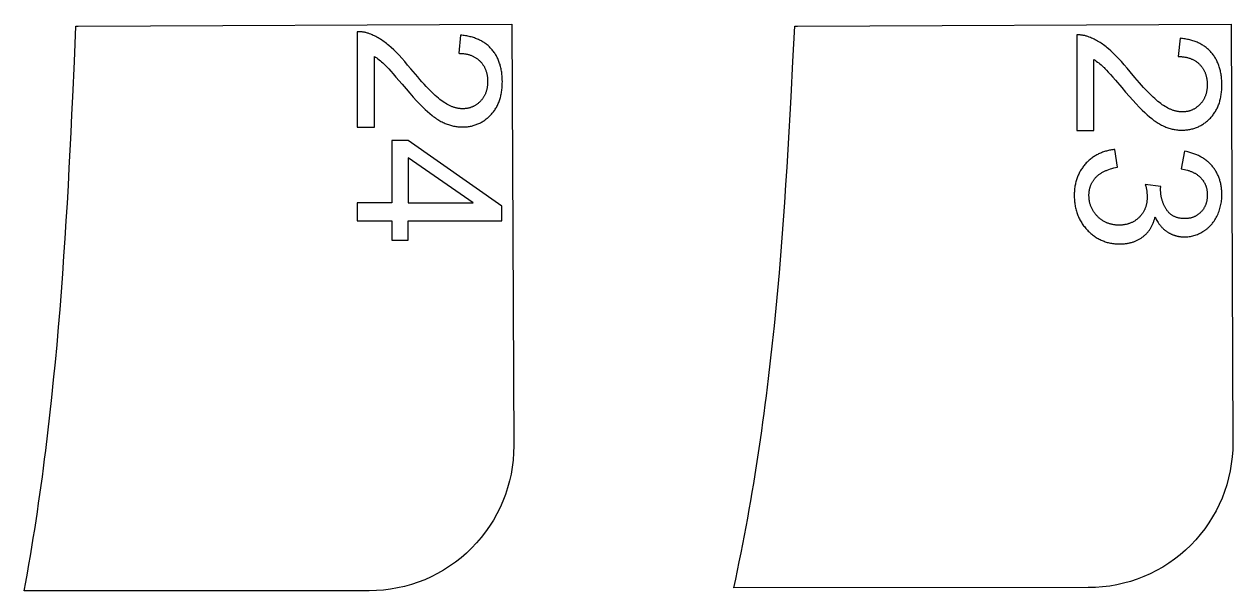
# Model space of a CAD drawing. Extents: x -8894 to -3022, y 6798 to 8329.
# Drawn here: x -6272.9 to -5854.8, y 7809.8 to 8006 of the extents above; entities that cross this region are included whole.
import ezdxf

# ---------------------------------------------------------------- set-up
doc = ezdxf.new("R2010")
doc.units = 0
doc.layers.add('LAYER_03', color=7, linetype='CONTINUOUS')
doc.layers.add('STEVILKE', color=7, linetype='CONTINUOUS')

msp = doc.modelspace()

# ---------------------------------------------------------------- linework, layer by layer
at = {"layer": 'LAYER_03'}
for points in [[(-6153.51, 7809.86), (-6272.86, 7809.83), (-6272.3, 7812.86), (-6271.76, 7815.89), (-6271.23, 7818.92), (-6270.71, 7821.95), (-6270.2, 7824.99), (-6269.71, 7828.02), (-6269.23, 7831.06), (-6268.75, 7834.1), (-6268.3, 7837.14), (-6267.85, 7840.18), (-6267.41, 7843.22), (-6266.99, 7846.26), (-6266.57, 7849.3), (-6266.17, 7852.35), (-6265.78, 7855.39), (-6265.39, 7858.44), (-6264.65, 7864.53), (-6263.96, 7870.63), (-6263.29, 7876.73), (-6262.66, 7882.83), (-6262.07, 7888.94), (-6261.5, 7895.05), (-6260.97, 7901.16), (-6260.46, 7907.28), (-6259.98, 7913.4), (-6259.53, 7919.52), (-6259.1, 7925.64), (-6258.69, 7931.76), (-6258.3, 7937.89), (-6257.93, 7944.02), (-6257.58, 7950.15), (-6257.24, 7956.28), (-6256.92, 7962.41), (-6256.62, 7968.55), (-6256.32, 7974.68), (-6256.04, 7980.82), (-6255.49, 7993.09), (-6254.97, 8005.37), (-6254.16, 8005.37), (-6104.16, 8006.01), (-6103.53, 7860.08, -0.415398)], [(-5904.78, 7810.94), (-6027.4, 7810.9), (-6026.75, 7813.91), (-6026.11, 7816.91), (-6025.49, 7819.92), (-6024.88, 7822.93), (-6024.28, 7825.94), (-6023.7, 7828.95), (-6023.14, 7831.96), (-6022.58, 7834.97), (-6022.04, 7837.99), (-6021.52, 7841.01), (-6021, 7844.02), (-6020.5, 7847.04), (-6020.01, 7850.07), (-6019.53, 7853.09), (-6019.07, 7856.11), (-6018.62, 7859.14), (-6018.17, 7862.16), (-6017.74, 7865.19), (-6017.32, 7868.22), (-6016.92, 7871.25), (-6016.52, 7874.28), (-6016.13, 7877.31), (-6015.38, 7883.38), (-6014.68, 7889.45), (-6014.01, 7895.53), (-6013.37, 7901.61), (-6012.77, 7907.69), (-6012.2, 7913.78), (-6011.65, 7919.87), (-6011.14, 7925.96), (-6010.66, 7932.05), (-6010.2, 7938.15), (-6009.76, 7944.25), (-6009.35, 7950.36), (-6008.96, 7956.46), (-6008.58, 7962.57), (-6008.22, 7968.68), (-6007.88, 7974.79), (-6007.55, 7980.9), (-6006.93, 7993.13), (-6006.33, 8005.37), (-6005.42, 8005.37), (-5855.42, 8006.01), (-5854.79, 7861.16, -0.415391)]]:
    msp.add_lwpolyline(points, format="xyb", close=True, dxfattribs=at)
at = {"layer": 'STEVILKE'}
for points in [[(-6157.63, 8003.38), (-6157.63, 7970.35), (-6151.74, 7970.35), (-6151.74, 7994.86), (-6151.32, 7994.6), (-6150.9, 7994.31), (-6150.49, 7994.02), (-6150.07, 7993.7), (-6149.65, 7993.37), (-6149.24, 7993.02), (-6148.83, 7992.65), (-6148.41, 7992.27), (-6148.19, 7992.06), (-6147.95, 7991.82), (-6147.4, 7991.24), (-6146.75, 7990.54), (-6146.01, 7989.71), (-6145.18, 7988.77), (-6144.26, 7987.69), (-6142.12, 7985.18), (-6140.76, 7983.59), (-6139.48, 7982.11), (-6138.27, 7980.75), (-6137.13, 7979.51), (-6136.07, 7978.39), (-6135.08, 7977.38), (-6134.17, 7976.49), (-6133.33, 7975.72), (-6132.53, 7975.04), (-6131.75, 7974.4), (-6131.36, 7974.1), (-6130.97, 7973.82), (-6130.59, 7973.54), (-6130.2, 7973.28), (-6129.82, 7973.03), (-6129.45, 7972.8), (-6129.07, 7972.57), (-6128.7, 7972.36), (-6128.33, 7972.17), (-6127.96, 7971.98), (-6127.59, 7971.81), (-6127.23, 7971.65), (-6126.87, 7971.5), (-6126.5, 7971.36), (-6126.14, 7971.23), (-6125.78, 7971.11), (-6125.41, 7971), (-6125.04, 7970.9), (-6124.68, 7970.81), (-6124.31, 7970.73), (-6123.94, 7970.66), (-6123.57, 7970.59), (-6123.2, 7970.54), (-6122.83, 7970.5), (-6122.45, 7970.47), (-6122.08, 7970.44), (-6121.71, 7970.43), (-6121.33, 7970.42), (-6120.97, 7970.43), (-6120.6, 7970.44), (-6120.24, 7970.46), (-6119.89, 7970.49), (-6119.54, 7970.52), (-6119.19, 7970.57), (-6118.85, 7970.62), (-6118.5, 7970.68), (-6118.17, 7970.75), (-6117.83, 7970.83), (-6117.51, 7970.92), (-6117.18, 7971.01), (-6116.86, 7971.11), (-6116.54, 7971.22), (-6116.23, 7971.34), (-6115.91, 7971.47), (-6115.61, 7971.61), (-6115.3, 7971.75), (-6115, 7971.9), (-6114.71, 7972.06), (-6114.42, 7972.23), (-6114.13, 7972.4), (-6113.84, 7972.59), (-6113.56, 7972.78), (-6113.29, 7972.98), (-6113.01, 7973.19), (-6112.74, 7973.41), (-6112.48, 7973.63), (-6112.21, 7973.87), (-6111.96, 7974.11), (-6111.7, 7974.36), (-6111.45, 7974.61), (-6111.2, 7974.88), (-6110.97, 7975.15), (-6110.74, 7975.43), (-6110.51, 7975.71), (-6110.3, 7976), (-6110.09, 7976.29), (-6109.9, 7976.59), (-6109.7, 7976.9), (-6109.52, 7977.21), (-6109.35, 7977.53), (-6109.18, 7977.85), (-6109.02, 7978.18), (-6108.87, 7978.52), (-6108.72, 7978.86), (-6108.59, 7979.2), (-6108.46, 7979.56), (-6108.34, 7979.92), (-6108.23, 7980.28), (-6108.12, 7980.65), (-6108.02, 7981.03), (-6107.93, 7981.41), (-6107.85, 7981.8), (-6107.78, 7982.19), (-6107.71, 7982.59), (-6107.65, 7983), (-6107.6, 7983.41), (-6107.56, 7983.82), (-6107.52, 7984.25), (-6107.5, 7984.68), (-6107.48, 7985.11), (-6107.47, 7985.55), (-6107.46, 7986), (-6107.48, 7986.88), (-6107.49, 7987.31), (-6107.52, 7987.73), (-6107.55, 7988.15), (-6107.59, 7988.57), (-6107.64, 7988.98), (-6107.69, 7989.38), (-6107.75, 7989.78), (-6107.82, 7990.17), (-6107.9, 7990.55), (-6107.98, 7990.93), (-6108.07, 7991.31), (-6108.17, 7991.68), (-6108.27, 7992.04), (-6108.39, 7992.4), (-6108.51, 7992.75), (-6108.63, 7993.1), (-6108.77, 7993.44), (-6108.91, 7993.77), (-6109.05, 7994.1), (-6109.21, 7994.42), (-6109.37, 7994.74), (-6109.54, 7995.05), (-6109.72, 7995.36), (-6109.9, 7995.66), (-6110.09, 7995.96), (-6110.29, 7996.25), (-6110.5, 7996.53), (-6110.71, 7996.81), (-6110.93, 7997.08), (-6111.16, 7997.35), (-6111.39, 7997.61), (-6111.64, 7997.86), (-6111.88, 7998.11), (-6112.14, 7998.35), (-6112.4, 7998.58), (-6112.66, 7998.81), (-6112.94, 7999.03), (-6113.22, 7999.24), (-6113.51, 7999.44), (-6113.8, 7999.64), (-6114.1, 7999.83), (-6114.41, 8000.01), (-6114.72, 8000.19), (-6115.04, 8000.36), (-6115.36, 8000.52), (-6115.7, 8000.68), (-6116.04, 8000.83), (-6116.38, 8000.97), (-6116.73, 8001.1), (-6117.09, 8001.23), (-6117.46, 8001.35), (-6117.83, 8001.47), (-6118.21, 8001.57), (-6118.6, 8001.67), (-6118.99, 8001.77), (-6119.39, 8001.85), (-6119.79, 8001.93), (-6120.2, 8002), (-6120.62, 8002.07), (-6121.04, 8002.13), (-6121.48, 8002.18), (-6121.91, 8002.22), (-6122.56, 7995.92), (-6122.27, 7995.91), (-6121.98, 7995.9), (-6121.7, 7995.89), (-6121.42, 7995.87), (-6121.14, 7995.84), (-6120.87, 7995.81), (-6120.6, 7995.78), (-6120.34, 7995.74), (-6120.08, 7995.69), (-6119.82, 7995.64), (-6119.57, 7995.58), (-6119.32, 7995.52), (-6119.08, 7995.46), (-6118.84, 7995.38), (-6118.6, 7995.31), (-6118.37, 7995.23), (-6118.14, 7995.14), (-6117.92, 7995.05), (-6117.7, 7994.95), (-6117.48, 7994.85), (-6117.27, 7994.74), (-6117.06, 7994.63), (-6116.86, 7994.51), (-6116.66, 7994.39), (-6116.46, 7994.26), (-6116.27, 7994.13), (-6116.08, 7993.99), (-6115.9, 7993.85), (-6115.72, 7993.7), (-6115.54, 7993.55), (-6115.37, 7993.39), (-6115.2, 7993.22), (-6115.04, 7993.06), (-6114.88, 7992.88), (-6114.72, 7992.71), (-6114.58, 7992.53), (-6114.43, 7992.35), (-6114.3, 7992.16), (-6114.16, 7991.98), (-6114.04, 7991.78), (-6113.91, 7991.59), (-6113.8, 7991.39), (-6113.69, 7991.19), (-6113.58, 7990.98), (-6113.48, 7990.77), (-6113.38, 7990.56), (-6113.29, 7990.34), (-6113.2, 7990.12), (-6113.12, 7989.9), (-6113.05, 7989.67), (-6112.98, 7989.44), (-6112.91, 7989.21), (-6112.85, 7988.97), (-6112.8, 7988.73), (-6112.75, 7988.49), (-6112.71, 7988.24), (-6112.67, 7987.99), (-6112.63, 7987.73), (-6112.61, 7987.48), (-6112.58, 7987.21), (-6112.56, 7986.95), (-6112.55, 7986.68), (-6112.54, 7986.41), (-6112.54, 7986.13), (-6112.54, 7985.87), (-6112.55, 7985.62), (-6112.56, 7985.36), (-6112.58, 7985.11), (-6112.6, 7984.86), (-6112.63, 7984.62), (-6112.66, 7984.38), (-6112.7, 7984.14), (-6112.74, 7983.9), (-6112.78, 7983.67), (-6112.84, 7983.44), (-6112.89, 7983.21), (-6112.95, 7982.99), (-6113.02, 7982.77), (-6113.09, 7982.55), (-6113.17, 7982.34), (-6113.25, 7982.13), (-6113.33, 7981.92), (-6113.42, 7981.71), (-6113.52, 7981.51), (-6113.62, 7981.31), (-6113.72, 7981.12), (-6113.83, 7980.93), (-6113.95, 7980.74), (-6114.07, 7980.55), (-6114.19, 7980.37), (-6114.32, 7980.19), (-6114.46, 7980.01), (-6114.6, 7979.84), (-6114.74, 7979.67), (-6114.89, 7979.5), (-6115.05, 7979.33), (-6115.2, 7979.17), (-6115.36, 7979.02), (-6115.52, 7978.87), (-6115.69, 7978.72), (-6115.86, 7978.58), (-6116.02, 7978.45), (-6116.2, 7978.32), (-6116.37, 7978.19), (-6116.54, 7978.07), (-6116.72, 7977.96), (-6116.9, 7977.85), (-6117.08, 7977.75), (-6117.27, 7977.65), (-6117.46, 7977.55), (-6117.64, 7977.46), (-6117.84, 7977.38), (-6118.03, 7977.3), (-6118.22, 7977.23), (-6118.42, 7977.16), (-6118.62, 7977.09), (-6118.82, 7977.04), (-6119.03, 7976.98), (-6119.24, 7976.93), (-6119.45, 7976.89), (-6119.66, 7976.85), (-6119.87, 7976.82), (-6120.09, 7976.79), (-6120.3, 7976.77), (-6120.52, 7976.75), (-6120.75, 7976.74), (-6120.97, 7976.73), (-6121.2, 7976.73), (-6121.41, 7976.73), (-6121.63, 7976.74), (-6121.85, 7976.75), (-6122.07, 7976.77), (-6122.29, 7976.8), (-6122.52, 7976.83), (-6122.74, 7976.86), (-6122.96, 7976.91), (-6123.19, 7976.95), (-6123.41, 7977.01), (-6123.64, 7977.07), (-6123.86, 7977.13), (-6124.09, 7977.2), (-6124.32, 7977.28), (-6124.55, 7977.36), (-6124.78, 7977.44), (-6125.01, 7977.54), (-6125.24, 7977.63), (-6125.48, 7977.74), (-6125.71, 7977.85), (-6125.94, 7977.96), (-6126.18, 7978.08), (-6126.65, 7978.34), (-6127.13, 7978.62), (-6127.61, 7978.92), (-6128.09, 7979.24), (-6128.58, 7979.59), (-6129.07, 7979.97), (-6129.6, 7980.39), (-6130.14, 7980.85), (-6130.7, 7981.35), (-6131.29, 7981.9), (-6131.89, 7982.48), (-6132.52, 7983.11), (-6133.17, 7983.77), (-6133.85, 7984.48), (-6134.54, 7985.23), (-6135.26, 7986.02), (-6135.99, 7986.86), (-6136.75, 7987.73), (-6137.53, 7988.65), (-6139.16, 7990.6), (-6140.22, 7991.87), (-6141.24, 7993.07), (-6142.24, 7994.19), (-6143.2, 7995.23), (-6144.13, 7996.2), (-6145.03, 7997.08), (-6145.89, 7997.89), (-6146.73, 7998.63), (-6147.13, 7998.97), (-6147.55, 7999.3), (-6147.96, 7999.61), (-6148.37, 7999.92), (-6148.78, 8000.21), (-6149.19, 8000.5), (-6149.61, 8000.77), (-6150.02, 8001.02), (-6150.44, 8001.27), (-6150.86, 8001.51), (-6151.27, 8001.73), (-6151.69, 8001.94), (-6152.11, 8002.14), (-6152.53, 8002.33), (-6152.95, 8002.5), (-6153.37, 8002.66), (-6153.63, 8002.76), (-6153.89, 8002.85), (-6154.14, 8002.93), (-6154.4, 8003), (-6154.67, 8003.07), (-6154.93, 8003.13), (-6155.19, 8003.19), (-6155.46, 8003.24), (-6155.73, 8003.28), (-6155.99, 8003.31), (-6156.26, 8003.34), (-6156.54, 8003.36), (-6156.81, 8003.38), (-6157.08, 8003.38), (-6157.36, 8003.39)], [(-5908.75, 8002.28), (-5908.75, 7969.25), (-5902.85, 7969.25), (-5902.85, 7993.76), (-5902.43, 7993.49), (-5902.02, 7993.21), (-5901.6, 7992.91), (-5901.18, 7992.6), (-5900.77, 7992.27), (-5900.35, 7991.92), (-5899.94, 7991.55), (-5899.53, 7991.17), (-5899.31, 7990.96), (-5899.07, 7990.71), (-5898.51, 7990.14), (-5897.87, 7989.43), (-5897.13, 7988.61), (-5896.3, 7987.66), (-5895.37, 7986.59), (-5893.24, 7984.08), (-5891.88, 7982.48), (-5890.59, 7981.01), (-5889.38, 7979.65), (-5888.25, 7978.41), (-5887.18, 7977.28), (-5886.2, 7976.28), (-5885.28, 7975.39), (-5884.45, 7974.62), (-5883.65, 7973.93), (-5882.86, 7973.3), (-5882.47, 7973), (-5882.09, 7972.71), (-5881.7, 7972.44), (-5881.32, 7972.18), (-5880.94, 7971.93), (-5880.56, 7971.69), (-5880.19, 7971.47), (-5879.81, 7971.26), (-5879.44, 7971.06), (-5879.07, 7970.88), (-5878.71, 7970.71), (-5878.34, 7970.55), (-5877.98, 7970.4), (-5877.62, 7970.26), (-5877.25, 7970.13), (-5876.89, 7970.01), (-5876.52, 7969.9), (-5876.16, 7969.8), (-5875.79, 7969.71), (-5875.42, 7969.63), (-5875.05, 7969.55), (-5874.68, 7969.49), (-5874.31, 7969.44), (-5873.94, 7969.4), (-5873.57, 7969.36), (-5873.2, 7969.34), (-5872.82, 7969.32), (-5872.45, 7969.32), (-5872.08, 7969.32), (-5871.72, 7969.34), (-5871.36, 7969.36), (-5871, 7969.38), (-5870.65, 7969.42), (-5870.3, 7969.47), (-5869.96, 7969.52), (-5869.62, 7969.58), (-5869.28, 7969.65), (-5868.95, 7969.73), (-5868.62, 7969.81), (-5868.29, 7969.91), (-5867.97, 7970.01), (-5867.65, 7970.12), (-5867.34, 7970.24), (-5867.03, 7970.37), (-5866.72, 7970.5), (-5866.42, 7970.65), (-5866.12, 7970.8), (-5865.82, 7970.96), (-5865.53, 7971.12), (-5865.24, 7971.3), (-5864.96, 7971.49), (-5864.68, 7971.68), (-5864.4, 7971.88), (-5864.13, 7972.09), (-5863.86, 7972.3), (-5863.59, 7972.53), (-5863.33, 7972.76), (-5863.07, 7973), (-5862.82, 7973.25), (-5862.56, 7973.51), (-5862.32, 7973.78), (-5862.08, 7974.05), (-5861.85, 7974.32), (-5861.63, 7974.61), (-5861.42, 7974.89), (-5861.21, 7975.19), (-5861.01, 7975.49), (-5860.82, 7975.8), (-5860.64, 7976.11), (-5860.46, 7976.42), (-5860.29, 7976.75), (-5860.13, 7977.08), (-5859.98, 7977.41), (-5859.84, 7977.75), (-5859.7, 7978.1), (-5859.57, 7978.45), (-5859.45, 7978.81), (-5859.34, 7979.18), (-5859.23, 7979.55), (-5859.14, 7979.92), (-5859.05, 7980.31), (-5858.97, 7980.69), (-5858.89, 7981.09), (-5858.83, 7981.49), (-5858.77, 7981.89), (-5858.72, 7982.3), (-5858.67, 7982.72), (-5858.64, 7983.14), (-5858.61, 7983.57), (-5858.59, 7984.01), (-5858.58, 7984.45), (-5858.58, 7984.9), (-5858.59, 7985.77), (-5858.61, 7986.21), (-5858.63, 7986.63), (-5858.67, 7987.05), (-5858.71, 7987.46), (-5858.75, 7987.87), (-5858.81, 7988.28), (-5858.87, 7988.67), (-5858.94, 7989.06), (-5859.01, 7989.45), (-5859.1, 7989.83), (-5859.19, 7990.21), (-5859.28, 7990.57), (-5859.39, 7990.94), (-5859.5, 7991.29), (-5859.62, 7991.65), (-5859.75, 7991.99), (-5859.88, 7992.33), (-5860.02, 7992.67), (-5860.17, 7993), (-5860.32, 7993.32), (-5860.49, 7993.64), (-5860.66, 7993.95), (-5860.83, 7994.26), (-5861.02, 7994.56), (-5861.21, 7994.85), (-5861.41, 7995.14), (-5861.61, 7995.43), (-5861.83, 7995.71), (-5862.05, 7995.98), (-5862.27, 7996.25), (-5862.51, 7996.51), (-5862.75, 7996.76), (-5863, 7997.01), (-5863.25, 7997.25), (-5863.51, 7997.48), (-5863.78, 7997.7), (-5864.05, 7997.92), (-5864.33, 7998.13), (-5864.62, 7998.34), (-5864.91, 7998.54), (-5865.21, 7998.73), (-5865.52, 7998.91), (-5865.83, 7999.09), (-5866.15, 7999.26), (-5866.48, 7999.42), (-5866.81, 7999.58), (-5867.15, 7999.73), (-5867.5, 7999.87), (-5867.85, 8000), (-5868.21, 8000.13), (-5868.57, 8000.25), (-5868.95, 8000.36), (-5869.32, 8000.47), (-5869.71, 8000.57), (-5870.1, 8000.66), (-5870.5, 8000.75), (-5870.9, 8000.83), (-5871.32, 8000.9), (-5871.73, 8000.97), (-5872.16, 8001.02), (-5872.59, 8001.08), (-5873.03, 8001.12), (-5873.68, 7994.81), (-5873.38, 7994.81), (-5873.1, 7994.8), (-5872.81, 7994.78), (-5872.53, 7994.76), (-5872.26, 7994.74), (-5871.98, 7994.71), (-5871.72, 7994.67), (-5871.45, 7994.63), (-5871.19, 7994.59), (-5870.94, 7994.54), (-5870.68, 7994.48), (-5870.44, 7994.42), (-5870.19, 7994.35), (-5869.95, 7994.28), (-5869.71, 7994.2), (-5869.48, 7994.12), (-5869.25, 7994.04), (-5869.03, 7993.94), (-5868.81, 7993.85), (-5868.59, 7993.75), (-5868.38, 7993.64), (-5868.17, 7993.53), (-5867.97, 7993.41), (-5867.77, 7993.29), (-5867.57, 7993.16), (-5867.38, 7993.03), (-5867.19, 7992.89), (-5867.01, 7992.74), (-5866.83, 7992.6), (-5866.65, 7992.44), (-5866.48, 7992.28), (-5866.31, 7992.12), (-5866.15, 7991.95), (-5865.99, 7991.78), (-5865.84, 7991.61), (-5865.69, 7991.43), (-5865.55, 7991.25), (-5865.41, 7991.06), (-5865.28, 7990.87), (-5865.15, 7990.68), (-5865.03, 7990.49), (-5864.91, 7990.29), (-5864.8, 7990.08), (-5864.69, 7989.88), (-5864.59, 7989.67), (-5864.5, 7989.46), (-5864.4, 7989.24), (-5864.32, 7989.02), (-5864.24, 7988.8), (-5864.16, 7988.57), (-5864.09, 7988.34), (-5864.03, 7988.11), (-5863.97, 7987.87), (-5863.91, 7987.63), (-5863.86, 7987.38), (-5863.82, 7987.14), (-5863.78, 7986.89), (-5863.75, 7986.63), (-5863.72, 7986.37), (-5863.7, 7986.11), (-5863.68, 7985.85), (-5863.67, 7985.58), (-5863.66, 7985.31), (-5863.65, 7985.03), (-5863.66, 7984.77), (-5863.66, 7984.51), (-5863.68, 7984.26), (-5863.69, 7984.01), (-5863.72, 7983.76), (-5863.74, 7983.52), (-5863.77, 7983.27), (-5863.81, 7983.03), (-5863.85, 7982.8), (-5863.9, 7982.57), (-5863.95, 7982.34), (-5864.01, 7982.11), (-5864.07, 7981.89), (-5864.13, 7981.67), (-5864.21, 7981.45), (-5864.28, 7981.24), (-5864.36, 7981.02), (-5864.45, 7980.82), (-5864.54, 7980.61), (-5864.63, 7980.41), (-5864.73, 7980.21), (-5864.84, 7980.02), (-5864.95, 7979.82), (-5865.06, 7979.63), (-5865.18, 7979.45), (-5865.31, 7979.27), (-5865.44, 7979.09), (-5865.57, 7978.91), (-5865.71, 7978.73), (-5865.86, 7978.56), (-5866.01, 7978.4), (-5866.16, 7978.23), (-5866.32, 7978.07), (-5866.48, 7977.92), (-5866.64, 7977.77), (-5866.8, 7977.62), (-5866.97, 7977.48), (-5867.14, 7977.35), (-5867.31, 7977.22), (-5867.48, 7977.09), (-5867.66, 7976.97), (-5867.84, 7976.86), (-5868.02, 7976.75), (-5868.2, 7976.64), (-5868.38, 7976.54), (-5868.57, 7976.45), (-5868.76, 7976.36), (-5868.95, 7976.28), (-5869.14, 7976.2), (-5869.34, 7976.12), (-5869.54, 7976.06), (-5869.74, 7975.99), (-5869.94, 7975.93), (-5870.14, 7975.88), (-5870.35, 7975.83), (-5870.56, 7975.79), (-5870.77, 7975.75), (-5870.98, 7975.72), (-5871.2, 7975.69), (-5871.42, 7975.67), (-5871.64, 7975.65), (-5871.86, 7975.63), (-5872.08, 7975.63), (-5872.31, 7975.62), (-5872.53, 7975.63), (-5872.75, 7975.64), (-5872.97, 7975.65), (-5873.19, 7975.67), (-5873.41, 7975.69), (-5873.63, 7975.73), (-5873.85, 7975.76), (-5874.08, 7975.8), (-5874.3, 7975.85), (-5874.53, 7975.9), (-5874.75, 7975.96), (-5874.98, 7976.03), (-5875.21, 7976.1), (-5875.44, 7976.17), (-5875.66, 7976.25), (-5875.89, 7976.34), (-5876.13, 7976.43), (-5876.36, 7976.53), (-5876.59, 7976.63), (-5876.82, 7976.74), (-5877.06, 7976.86), (-5877.29, 7976.98), (-5877.77, 7977.24), (-5878.24, 7977.51), (-5878.72, 7977.82), (-5879.2, 7978.14), (-5879.69, 7978.49), (-5880.19, 7978.87), (-5880.71, 7979.29), (-5881.25, 7979.75), (-5881.82, 7980.25), (-5882.4, 7980.79), (-5883.01, 7981.38), (-5883.64, 7982), (-5884.29, 7982.67), (-5884.96, 7983.38), (-5885.65, 7984.13), (-5886.37, 7984.92), (-5887.11, 7985.75), (-5887.87, 7986.63), (-5888.65, 7987.54), (-5890.27, 7989.5), (-5891.33, 7990.77), (-5892.36, 7991.97), (-5893.35, 7993.09), (-5894.31, 7994.13), (-5895.24, 7995.09), (-5896.14, 7995.98), (-5897.01, 7996.79), (-5897.84, 7997.52), (-5898.25, 7997.86), (-5898.66, 7998.19), (-5899.07, 7998.51), (-5899.48, 7998.82), (-5899.9, 7999.11), (-5900.31, 7999.39), (-5900.72, 7999.66), (-5901.14, 7999.92), (-5901.55, 8000.17), (-5901.97, 8000.4), (-5902.39, 8000.63), (-5902.81, 8000.84), (-5903.22, 8001.04), (-5903.64, 8001.22), (-5904.06, 8001.4), (-5904.49, 8001.56), (-5904.74, 8001.66), (-5905, 8001.74), (-5905.26, 8001.83), (-5905.52, 8001.9), (-5905.78, 8001.97), (-5906.04, 8002.03), (-5906.31, 8002.08), (-5906.57, 8002.13), (-5906.84, 8002.17), (-5907.11, 8002.21), (-5907.38, 8002.24), (-5907.65, 8002.26), (-5907.92, 8002.27), (-5908.2, 8002.28), (-5908.47, 8002.28)], [(-6157.63, 7944.11), (-6157.63, 7937.97), (-6145.67, 7937.97), (-6145.67, 7931.23), (-6140.05, 7931.23), (-6140.05, 7937.97), (-6107.67, 7937.97), (-6107.67, 7942.99), (-6140.05, 7965.79), (-6145.67, 7965.79), (-6145.67, 7944.11)], [(-5895.56, 7962.64), (-5895.94, 7962.6), (-5896.33, 7962.55), (-5896.71, 7962.49), (-5897.08, 7962.43), (-5897.45, 7962.36), (-5897.81, 7962.28), (-5898.17, 7962.19), (-5898.53, 7962.1), (-5898.88, 7962), (-5899.23, 7961.89), (-5899.57, 7961.78), (-5899.91, 7961.65), (-5900.24, 7961.52), (-5900.57, 7961.39), (-5900.89, 7961.24), (-5901.21, 7961.09), (-5901.53, 7960.93), (-5901.84, 7960.77), (-5902.15, 7960.59), (-5902.45, 7960.41), (-5902.74, 7960.23), (-5903.04, 7960.03), (-5903.33, 7959.83), (-5903.61, 7959.62), (-5903.89, 7959.4), (-5904.16, 7959.18), (-5904.43, 7958.95), (-5904.7, 7958.71), (-5904.96, 7958.46), (-5905.21, 7958.21), (-5905.47, 7957.95), (-5905.71, 7957.68), (-5905.95, 7957.41), (-5906.19, 7957.13), (-5906.41, 7956.85), (-5906.63, 7956.56), (-5906.84, 7956.27), (-5907.05, 7955.97), (-5907.24, 7955.67), (-5907.43, 7955.37), (-5907.61, 7955.06), (-5907.78, 7954.75), (-5907.94, 7954.43), (-5908.1, 7954.11), (-5908.25, 7953.78), (-5908.39, 7953.45), (-5908.53, 7953.12), (-5908.65, 7952.78), (-5908.77, 7952.43), (-5908.88, 7952.08), (-5908.99, 7951.73), (-5909.08, 7951.38), (-5909.17, 7951.01), (-5909.25, 7950.65), (-5909.32, 7950.28), (-5909.39, 7949.91), (-5909.45, 7949.53), (-5909.5, 7949.14), (-5909.54, 7948.76), (-5909.57, 7948.37), (-5909.6, 7947.97), (-5909.62, 7947.57), (-5909.63, 7947.17), (-5909.63, 7946.76), (-5909.63, 7946.3), (-5909.62, 7945.85), (-5909.59, 7945.41), (-5909.56, 7944.97), (-5909.52, 7944.54), (-5909.47, 7944.11), (-5909.42, 7943.69), (-5909.35, 7943.27), (-5909.27, 7942.85), (-5909.19, 7942.44), (-5909.1, 7942.04), (-5908.99, 7941.64), (-5908.88, 7941.25), (-5908.76, 7940.86), (-5908.63, 7940.47), (-5908.5, 7940.09), (-5908.35, 7939.72), (-5908.19, 7939.35), (-5908.03, 7938.98), (-5907.86, 7938.62), (-5907.67, 7938.27), (-5907.48, 7937.92), (-5907.28, 7937.57), (-5907.07, 7937.23), (-5906.86, 7936.9), (-5906.63, 7936.57), (-5906.39, 7936.24), (-5906.15, 7935.92), (-5905.9, 7935.61), (-5905.63, 7935.3), (-5905.36, 7934.99), (-5905.08, 7934.69), (-5904.8, 7934.4), (-5904.51, 7934.11), (-5904.21, 7933.84), (-5903.91, 7933.57), (-5903.61, 7933.32), (-5903.31, 7933.07), (-5903, 7932.83), (-5902.68, 7932.6), (-5902.37, 7932.38), (-5902.04, 7932.17), (-5901.72, 7931.97), (-5901.39, 7931.78), (-5901.06, 7931.6), (-5900.72, 7931.43), (-5900.38, 7931.27), (-5900.03, 7931.11), (-5899.69, 7930.97), (-5899.33, 7930.83), (-5898.98, 7930.71), (-5898.62, 7930.59), (-5898.25, 7930.48), (-5897.88, 7930.39), (-5897.51, 7930.3), (-5897.14, 7930.22), (-5896.76, 7930.15), (-5896.37, 7930.09), (-5895.98, 7930.04), (-5895.59, 7929.99), (-5895.2, 7929.96), (-5894.8, 7929.94), (-5894.4, 7929.92), (-5893.99, 7929.92), (-5893.39, 7929.93), (-5892.8, 7929.96), (-5892.52, 7929.98), (-5892.23, 7930.01), (-5891.95, 7930.04), (-5891.67, 7930.07), (-5891.39, 7930.11), (-5891.12, 7930.16), (-5890.85, 7930.21), (-5890.59, 7930.26), (-5890.32, 7930.32), (-5890.06, 7930.39), (-5889.81, 7930.46), (-5889.55, 7930.53), (-5889.3, 7930.61), (-5889.06, 7930.7), (-5888.81, 7930.78), (-5888.57, 7930.88), (-5888.33, 7930.98), (-5888.1, 7931.08), (-5887.87, 7931.19), (-5887.64, 7931.3), (-5887.41, 7931.42), (-5887.19, 7931.54), (-5886.97, 7931.67), (-5886.76, 7931.8), (-5886.55, 7931.93), (-5886.34, 7932.08), (-5886.13, 7932.22), (-5885.93, 7932.37), (-5885.73, 7932.53), (-5885.53, 7932.69), (-5885.34, 7932.85), (-5885.16, 7933.02), (-5884.98, 7933.19), (-5884.8, 7933.36), (-5884.62, 7933.54), (-5884.45, 7933.72), (-5884.29, 7933.91), (-5884.13, 7934.1), (-5883.97, 7934.29), (-5883.82, 7934.49), (-5883.67, 7934.69), (-5883.53, 7934.9), (-5883.39, 7935.11), (-5883.26, 7935.32), (-5883.13, 7935.54), (-5883, 7935.76), (-5882.88, 7935.98), (-5882.76, 7936.21), (-5882.65, 7936.45), (-5882.54, 7936.68), (-5882.43, 7936.92), (-5882.33, 7937.17), (-5882.24, 7937.41), (-5882.15, 7937.67), (-5882.06, 7937.92), (-5881.97, 7938.18), (-5881.9, 7938.44), (-5881.82, 7938.71), (-5881.75, 7938.98), (-5881.68, 7939.26), (-5881.48, 7938.84), (-5881.28, 7938.43), (-5881.06, 7938.04), (-5880.83, 7937.66), (-5880.6, 7937.29), (-5880.36, 7936.94), (-5880.1, 7936.6), (-5879.98, 7936.43), (-5879.84, 7936.27), (-5879.71, 7936.11), (-5879.58, 7935.95), (-5879.44, 7935.8), (-5879.3, 7935.65), (-5879.16, 7935.5), (-5879.01, 7935.36), (-5878.87, 7935.22), (-5878.72, 7935.08), (-5878.57, 7934.95), (-5878.42, 7934.82), (-5878.26, 7934.7), (-5878.11, 7934.57), (-5877.95, 7934.45), (-5877.79, 7934.34), (-5877.62, 7934.22), (-5877.46, 7934.11), (-5877.29, 7934), (-5877.12, 7933.9), (-5876.95, 7933.8), (-5876.78, 7933.7), (-5876.61, 7933.61), (-5876.44, 7933.52), (-5876.27, 7933.43), (-5876.09, 7933.35), (-5875.92, 7933.27), (-5875.74, 7933.19), (-5875.56, 7933.12), (-5875.38, 7933.05), (-5875.2, 7932.99), (-5875.02, 7932.92), (-5874.84, 7932.86), (-5874.65, 7932.81), (-5874.47, 7932.76), (-5874.28, 7932.71), (-5874.1, 7932.66), (-5873.91, 7932.62), (-5873.72, 7932.58), (-5873.53, 7932.54), (-5873.34, 7932.51), (-5873.14, 7932.48), (-5872.95, 7932.46), (-5872.76, 7932.43), (-5872.56, 7932.42), (-5872.36, 7932.4), (-5871.96, 7932.38), (-5871.56, 7932.37), (-5871.14, 7932.38), (-5870.72, 7932.4), (-5870.3, 7932.44), (-5869.88, 7932.49), (-5869.47, 7932.55), (-5869.06, 7932.63), (-5868.65, 7932.72), (-5868.25, 7932.83), (-5867.85, 7932.95), (-5867.45, 7933.09), (-5867.05, 7933.24), (-5866.66, 7933.4), (-5866.27, 7933.58), (-5865.88, 7933.77), (-5865.5, 7933.98), (-5865.12, 7934.2), (-5864.93, 7934.31), (-5864.75, 7934.43), (-5864.56, 7934.55), (-5864.38, 7934.68), (-5864.2, 7934.81), (-5864.03, 7934.94), (-5863.85, 7935.07), (-5863.68, 7935.21), (-5863.52, 7935.35), (-5863.35, 7935.49), (-5863.19, 7935.64), (-5863.02, 7935.79), (-5862.87, 7935.95), (-5862.71, 7936.1), (-5862.56, 7936.26), (-5862.41, 7936.42), (-5862.26, 7936.59), (-5862.11, 7936.76), (-5861.97, 7936.93), (-5861.83, 7937.11), (-5861.55, 7937.47), (-5861.29, 7937.84), (-5861.03, 7938.23), (-5860.79, 7938.63), (-5860.56, 7939.04), (-5860.33, 7939.46), (-5860.12, 7939.9), (-5859.92, 7940.33), (-5859.74, 7940.78), (-5859.56, 7941.22), (-5859.41, 7941.68), (-5859.26, 7942.14), (-5859.13, 7942.6), (-5859.02, 7943.07), (-5858.91, 7943.54), (-5858.82, 7944.02), (-5858.75, 7944.5), (-5858.69, 7944.99), (-5858.64, 7945.48), (-5858.6, 7945.98), (-5858.58, 7946.49), (-5858.58, 7946.99), (-5858.58, 7947.36), (-5858.59, 7947.73), (-5858.61, 7948.09), (-5858.63, 7948.45), (-5858.66, 7948.8), (-5858.7, 7949.15), (-5858.74, 7949.5), (-5858.79, 7949.84), (-5858.84, 7950.18), (-5858.91, 7950.51), (-5858.98, 7950.84), (-5859.05, 7951.17), (-5859.14, 7951.49), (-5859.23, 7951.81), (-5859.32, 7952.13), (-5859.42, 7952.44), (-5859.53, 7952.75), (-5859.65, 7953.05), (-5859.77, 7953.35), (-5859.9, 7953.65), (-5860.04, 7953.94), (-5860.18, 7954.23), (-5860.33, 7954.52), (-5860.48, 7954.8), (-5860.65, 7955.08), (-5860.82, 7955.35), (-5860.99, 7955.62), (-5861.17, 7955.89), (-5861.36, 7956.15), (-5861.56, 7956.41), (-5861.76, 7956.66), (-5861.97, 7956.91), (-5862.18, 7957.16), (-5862.4, 7957.4), (-5862.63, 7957.64), (-5862.86, 7957.87), (-5863.1, 7958.09), (-5863.34, 7958.31), (-5863.58, 7958.52), (-5863.84, 7958.73), (-5864.09, 7958.93), (-5864.36, 7959.13), (-5864.63, 7959.32), (-5864.9, 7959.5), (-5865.18, 7959.68), (-5865.47, 7959.85), (-5865.76, 7960.02), (-5866.05, 7960.19), (-5866.35, 7960.34), (-5866.66, 7960.49), (-5866.97, 7960.64), (-5867.29, 7960.78), (-5867.61, 7960.91), (-5867.94, 7961.04), (-5868.28, 7961.17), (-5868.62, 7961.28), (-5868.96, 7961.4), (-5869.31, 7961.5), (-5869.67, 7961.6), (-5870.03, 7961.7), (-5870.4, 7961.79), (-5870.77, 7961.87), (-5871.53, 7962.03), (-5872.62, 7955.89), (-5872.06, 7955.8), (-5871.53, 7955.69), (-5871.01, 7955.58), (-5870.51, 7955.44), (-5870.27, 7955.37), (-5870.03, 7955.3), (-5869.79, 7955.22), (-5869.56, 7955.14), (-5869.33, 7955.06), (-5869.11, 7954.97), (-5868.9, 7954.88), (-5868.68, 7954.78), (-5868.47, 7954.69), (-5868.27, 7954.58), (-5868.07, 7954.48), (-5867.87, 7954.37), (-5867.68, 7954.26), (-5867.5, 7954.15), (-5867.31, 7954.03), (-5867.14, 7953.91), (-5866.96, 7953.79), (-5866.79, 7953.66), (-5866.63, 7953.53), (-5866.47, 7953.39), (-5866.31, 7953.26), (-5866.16, 7953.11), (-5866.01, 7952.97), (-5865.87, 7952.82), (-5865.73, 7952.67), (-5865.6, 7952.52), (-5865.47, 7952.37), (-5865.34, 7952.21), (-5865.22, 7952.05), (-5865.11, 7951.89), (-5864.99, 7951.72), (-5864.89, 7951.56), (-5864.78, 7951.39), (-5864.68, 7951.22), (-5864.59, 7951.04), (-5864.5, 7950.87), (-5864.41, 7950.69), (-5864.33, 7950.51), (-5864.26, 7950.32), (-5864.18, 7950.14), (-5864.11, 7949.95), (-5864.05, 7949.76), (-5863.99, 7949.57), (-5863.94, 7949.37), (-5863.89, 7949.18), (-5863.84, 7948.98), (-5863.8, 7948.78), (-5863.76, 7948.57), (-5863.73, 7948.37), (-5863.7, 7948.16), (-5863.68, 7947.95), (-5863.66, 7947.73), (-5863.64, 7947.52), (-5863.63, 7947.3), (-5863.62, 7947.08), (-5863.62, 7946.86), (-5863.62, 7946.63), (-5863.63, 7946.41), (-5863.64, 7946.19), (-5863.66, 7945.98), (-5863.67, 7945.76), (-5863.7, 7945.55), (-5863.73, 7945.34), (-5863.76, 7945.14), (-5863.8, 7944.93), (-5863.84, 7944.73), (-5863.88, 7944.53), (-5863.93, 7944.34), (-5863.99, 7944.14), (-5864.04, 7943.95), (-5864.11, 7943.76), (-5864.17, 7943.58), (-5864.25, 7943.4), (-5864.32, 7943.21), (-5864.4, 7943.04), (-5864.49, 7942.86), (-5864.57, 7942.69), (-5864.67, 7942.52), (-5864.77, 7942.35), (-5864.87, 7942.19), (-5864.97, 7942.02), (-5865.08, 7941.87), (-5865.2, 7941.71), (-5865.32, 7941.55), (-5865.44, 7941.4), (-5865.57, 7941.25), (-5865.7, 7941.11), (-5865.84, 7940.96), (-5865.98, 7940.82), (-5866.12, 7940.69), (-5866.26, 7940.55), (-5866.41, 7940.43), (-5866.56, 7940.3), (-5866.71, 7940.19), (-5866.86, 7940.07), (-5867.02, 7939.96), (-5867.17, 7939.86), (-5867.33, 7939.76), (-5867.5, 7939.66), (-5867.66, 7939.57), (-5867.83, 7939.48), (-5868, 7939.4), (-5868.17, 7939.32), (-5868.34, 7939.25), (-5868.52, 7939.18), (-5868.69, 7939.12), (-5868.88, 7939.06), (-5869.06, 7939), (-5869.24, 7938.95), (-5869.43, 7938.9), (-5869.62, 7938.86), (-5869.81, 7938.82), (-5870, 7938.79), (-5870.2, 7938.76), (-5870.4, 7938.73), (-5870.6, 7938.71), (-5870.8, 7938.7), (-5871.01, 7938.69), (-5871.22, 7938.68), (-5871.43, 7938.68), (-5871.69, 7938.68), (-5871.95, 7938.69), (-5872.2, 7938.71), (-5872.46, 7938.73), (-5872.7, 7938.76), (-5872.95, 7938.79), (-5873.18, 7938.83), (-5873.42, 7938.87), (-5873.65, 7938.93), (-5873.87, 7938.98), (-5874.09, 7939.05), (-5874.31, 7939.12), (-5874.52, 7939.2), (-5874.73, 7939.28), (-5874.93, 7939.37), (-5875.13, 7939.46), (-5875.33, 7939.56), (-5875.52, 7939.67), (-5875.7, 7939.78), (-5875.89, 7939.9), (-5876.06, 7940.03), (-5876.24, 7940.16), (-5876.41, 7940.3), (-5876.57, 7940.44), (-5876.73, 7940.59), (-5876.89, 7940.75), (-5877.04, 7940.91), (-5877.19, 7941.08), (-5877.33, 7941.25), (-5877.47, 7941.43), (-5877.6, 7941.62), (-5877.73, 7941.81), (-5877.86, 7942.01), (-5877.98, 7942.21), (-5878.1, 7942.41), (-5878.21, 7942.61), (-5878.32, 7942.81), (-5878.43, 7943.02), (-5878.53, 7943.22), (-5878.63, 7943.43), (-5878.72, 7943.64), (-5878.81, 7943.85), (-5878.9, 7944.06), (-5878.98, 7944.28), (-5879.06, 7944.49), (-5879.13, 7944.71), (-5879.2, 7944.93), (-5879.26, 7945.15), (-5879.33, 7945.37), (-5879.38, 7945.59), (-5879.44, 7945.81), (-5879.49, 7946.04), (-5879.53, 7946.27), (-5879.58, 7946.5), (-5879.61, 7946.73), (-5879.65, 7946.96), (-5879.68, 7947.19), (-5879.7, 7947.43), (-5879.74, 7947.9), (-5879.77, 7948.38), (-5879.78, 7948.87), (-5879.77, 7948.97), (-5879.77, 7949.07), (-5879.76, 7949.3), (-5879.74, 7949.57), (-5879.71, 7949.86), (-5885.09, 7950.54), (-5884.93, 7949.91), (-5884.79, 7949.3), (-5884.68, 7948.72), (-5884.58, 7948.16), (-5884.51, 7947.63), (-5884.48, 7947.38), (-5884.45, 7947.13), (-5884.44, 7946.89), (-5884.42, 7946.66), (-5884.41, 7946.43), (-5884.41, 7946.21), (-5884.41, 7945.95), (-5884.42, 7945.68), (-5884.44, 7945.43), (-5884.45, 7945.17), (-5884.48, 7944.92), (-5884.51, 7944.67), (-5884.54, 7944.42), (-5884.58, 7944.17), (-5884.63, 7943.93), (-5884.68, 7943.69), (-5884.74, 7943.46), (-5884.8, 7943.23), (-5884.86, 7943), (-5884.94, 7942.77), (-5885.01, 7942.55), (-5885.1, 7942.33), (-5885.19, 7942.11), (-5885.28, 7941.89), (-5885.38, 7941.68), (-5885.48, 7941.47), (-5885.59, 7941.27), (-5885.71, 7941.06), (-5885.83, 7940.86), (-5885.95, 7940.66), (-5886.09, 7940.47), (-5886.22, 7940.28), (-5886.36, 7940.09), (-5886.51, 7939.9), (-5886.66, 7939.72), (-5886.82, 7939.54), (-5886.99, 7939.36), (-5887.15, 7939.19), (-5887.33, 7939.02), (-5887.5, 7938.86), (-5887.68, 7938.7), (-5887.86, 7938.54), (-5888.05, 7938.39), (-5888.24, 7938.25), (-5888.43, 7938.11), (-5888.62, 7937.98), (-5888.82, 7937.86), (-5889.01, 7937.73), (-5889.22, 7937.62), (-5889.42, 7937.51), (-5889.63, 7937.4), (-5889.84, 7937.3), (-5890.05, 7937.21), (-5890.27, 7937.12), (-5890.49, 7937.04), (-5890.71, 7936.96), (-5890.94, 7936.88), (-5891.16, 7936.82), (-5891.39, 7936.76), (-5891.63, 7936.7), (-5891.86, 7936.65), (-5892.1, 7936.6), (-5892.35, 7936.56), (-5892.59, 7936.53), (-5892.84, 7936.5), (-5893.09, 7936.47), (-5893.35, 7936.45), (-5893.6, 7936.44), (-5893.86, 7936.43), (-5894.12, 7936.43), (-5894.4, 7936.43), (-5894.67, 7936.44), (-5894.94, 7936.46), (-5895.21, 7936.48), (-5895.47, 7936.5), (-5895.74, 7936.53), (-5895.99, 7936.57), (-5896.25, 7936.62), (-5896.5, 7936.67), (-5896.75, 7936.72), (-5897, 7936.78), (-5897.25, 7936.85), (-5897.49, 7936.92), (-5897.73, 7937), (-5897.96, 7937.08), (-5898.2, 7937.17), (-5898.43, 7937.27), (-5898.66, 7937.37), (-5898.88, 7937.48), (-5899.1, 7937.59), (-5899.32, 7937.71), (-5899.54, 7937.84), (-5899.75, 7937.97), (-5899.97, 7938.11), (-5900.17, 7938.25), (-5900.38, 7938.4), (-5900.58, 7938.55), (-5900.78, 7938.71), (-5900.98, 7938.88), (-5901.17, 7939.05), (-5901.37, 7939.23), (-5901.56, 7939.41), (-5901.74, 7939.6), (-5901.92, 7939.79), (-5902.09, 7939.98), (-5902.26, 7940.18), (-5902.42, 7940.38), (-5902.57, 7940.58), (-5902.72, 7940.78), (-5902.87, 7940.99), (-5903, 7941.2), (-5903.14, 7941.41), (-5903.26, 7941.62), (-5903.38, 7941.84), (-5903.5, 7942.06), (-5903.61, 7942.28), (-5903.71, 7942.5), (-5903.8, 7942.73), (-5903.9, 7942.96), (-5903.98, 7943.19), (-5904.06, 7943.43), (-5904.13, 7943.67), (-5904.2, 7943.91), (-5904.26, 7944.15), (-5904.32, 7944.39), (-5904.37, 7944.64), (-5904.41, 7944.89), (-5904.45, 7945.15), (-5904.48, 7945.4), (-5904.51, 7945.66), (-5904.53, 7945.92), (-5904.54, 7946.19), (-5904.55, 7946.45), (-5904.55, 7946.72), (-5904.55, 7946.95), (-5904.55, 7947.17), (-5904.53, 7947.4), (-5904.52, 7947.62), (-5904.5, 7947.83), (-5904.47, 7948.05), (-5904.44, 7948.26), (-5904.41, 7948.48), (-5904.37, 7948.69), (-5904.33, 7948.89), (-5904.28, 7949.1), (-5904.23, 7949.3), (-5904.17, 7949.5), (-5904.11, 7949.7), (-5904.05, 7949.9), (-5903.98, 7950.09), (-5903.91, 7950.28), (-5903.83, 7950.47), (-5903.74, 7950.66), (-5903.66, 7950.85), (-5903.56, 7951.03), (-5903.47, 7951.21), (-5903.37, 7951.39), (-5903.26, 7951.57), (-5903.15, 7951.74), (-5903.04, 7951.92), (-5902.92, 7952.09), (-5902.79, 7952.26), (-5902.66, 7952.42), (-5902.53, 7952.59), (-5902.4, 7952.75), (-5902.25, 7952.91), (-5902.11, 7953.07), (-5901.95, 7953.22), (-5901.8, 7953.37), (-5901.63, 7953.52), (-5901.46, 7953.67), (-5901.29, 7953.81), (-5901.11, 7953.95), (-5900.92, 7954.09), (-5900.73, 7954.22), (-5900.53, 7954.35), (-5900.33, 7954.48), (-5900.12, 7954.6), (-5899.9, 7954.73), (-5899.68, 7954.85), (-5899.46, 7954.96), (-5899.22, 7955.08), (-5898.99, 7955.19), (-5898.74, 7955.3), (-5898.49, 7955.4), (-5898.24, 7955.5), (-5897.71, 7955.7), (-5897.16, 7955.88), (-5896.59, 7956.06), (-5896, 7956.22), (-5895.38, 7956.37), (-5894.74, 7956.5)], [(-6140.05, 7944.11), (-6117.52, 7944.11), (-6140.05, 7959.75)]]:
    msp.add_lwpolyline(points, close=True, dxfattribs=at)

doc.saveas('drawing.dxf')
